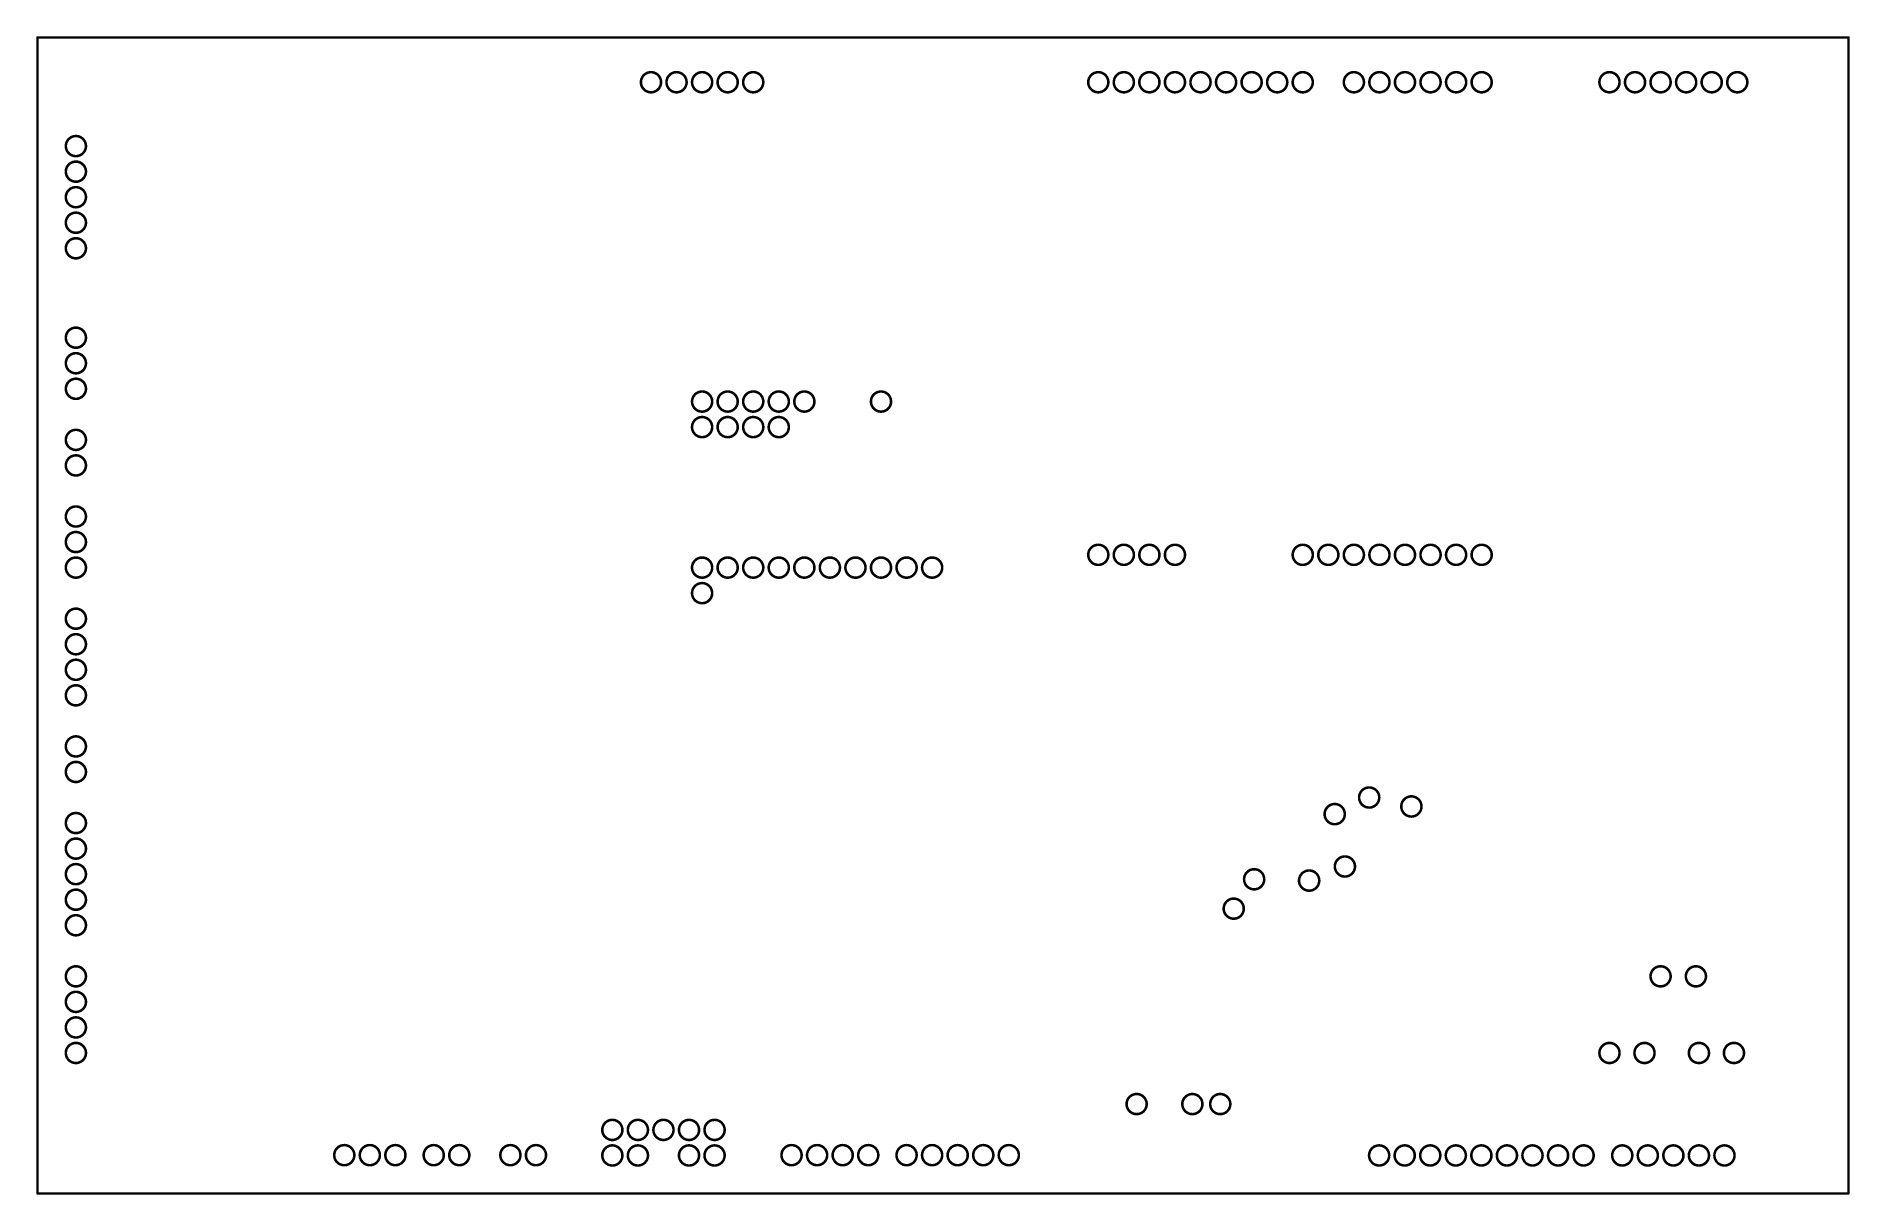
# Model space of a CAD drawing. Header units: millimetres. Extents: x 53 to 233, y 53 to 168.
import ezdxf

# ---------------------------------------------------------------- set-up
doc = ezdxf.new("R2010")
doc.units = ezdxf.units.MM
doc.layers.add('Mechanical3', color=76, linetype='Continuous')

msp = doc.modelspace()

# ---------------------------------------------------------------- linework, layer by layer
at = {"layer": 'Mechanical3', "const_width": 0.254}
for points in [[(53.34, 53.34), (53.34, 168.28)], [(53.34, 168.28), (233.3, 168.28)], [(233.3, 53.34), (233.3, 168.28)], [(53.34, 53.34), (233.3, 53.34)]]:
    msp.add_lwpolyline(points, dxfattribs=at)
at = {"layer": 'Mechanical3'}
for points, const_width in [([(53.28, 168.28, 1), (53.4, 168.28, 1)], 0.127), ([(53.28, 168.28, 1), (53.4, 168.28, 1)], 0.127), ([(233.24, 168.28, 1), (233.36, 168.28, 1)], 0.127), ([(233.24, 168.28, 1), (233.36, 168.28, 1)], 0.127), ([(115.3, 163.83, 1), (113.3, 163.83, 1)], 0.254), ([(117.84, 163.83, 1), (115.84, 163.83, 1)], 0.254), ([(120.38, 163.83, 1), (118.38, 163.83, 1)], 0.254), ([(122.92, 163.83, 1), (120.92, 163.83, 1)], 0.254), ([(125.46, 163.83, 1), (123.46, 163.83, 1)], 0.254), ([(159.75, 163.83, 1), (157.75, 163.83, 1)], 0.254), ([(162.29, 163.83, 1), (160.29, 163.83, 1)], 0.254), ([(164.83, 163.83, 1), (162.83, 163.83, 1)], 0.254), ([(167.37, 163.83, 1), (165.37, 163.83, 1)], 0.254), ([(169.91, 163.83, 1), (167.91, 163.83, 1)], 0.254), ([(172.45, 163.83, 1), (170.45, 163.83, 1)], 0.254), ([(174.99, 163.83, 1), (172.99, 163.83, 1)], 0.254), ([(177.53, 163.83, 1), (175.53, 163.83, 1)], 0.254), ([(180.07, 163.83, 1), (178.07, 163.83, 1)], 0.254), ([(185.15, 163.83, 1), (183.15, 163.83, 1)], 0.254), ([(187.69, 163.83, 1), (185.69, 163.83, 1)], 0.254), ([(190.23, 163.83, 1), (188.23, 163.83, 1)], 0.254), ([(192.77, 163.83, 1), (190.77, 163.83, 1)], 0.254), ([(195.31, 163.83, 1), (193.31, 163.83, 1)], 0.254), ([(197.85, 163.83, 1), (195.85, 163.83, 1)], 0.254), ([(210.55, 163.83, 1), (208.55, 163.83, 1)], 0.254), ([(213.09, 163.83, 1), (211.09, 163.83, 1)], 0.254), ([(215.63, 163.83, 1), (213.63, 163.83, 1)], 0.254), ([(218.17, 163.83, 1), (216.17, 163.83, 1)], 0.254), ([(220.71, 163.83, 1), (218.71, 163.83, 1)], 0.254), ([(223.25, 163.83, 1), (221.25, 163.83, 1)], 0.254), ([(113.24, 163.83, 1), (113.36, 163.83, 1)], 0.127), ([(115.24, 163.83, 1), (115.36, 163.83, 1)], 0.127), ([(115.78, 163.83, 1), (115.9, 163.83, 1)], 0.127), ([(117.78, 163.83, 1), (117.9, 163.83, 1)], 0.127), ([(118.32, 163.83, 1), (118.44, 163.83, 1)], 0.127), ([(120.32, 163.83, 1), (120.44, 163.83, 1)], 0.127), ([(120.86, 163.83, 1), (120.98, 163.83, 1)], 0.127), ([(122.86, 163.83, 1), (122.98, 163.83, 1)], 0.127), ([(123.4, 163.83, 1), (123.52, 163.83, 1)], 0.127), ([(125.4, 163.83, 1), (125.52, 163.83, 1)], 0.127), ([(157.69, 163.83, 1), (157.81, 163.83, 1)], 0.127), ([(159.69, 163.83, 1), (159.81, 163.83, 1)], 0.127), ([(160.23, 163.83, 1), (160.35, 163.83, 1)], 0.127), ([(162.23, 163.83, 1), (162.35, 163.83, 1)], 0.127), ([(162.77, 163.83, 1), (162.89, 163.83, 1)], 0.127), ([(164.77, 163.83, 1), (164.89, 163.83, 1)], 0.127), ([(165.31, 163.83, 1), (165.43, 163.83, 1)], 0.127), ([(167.31, 163.83, 1), (167.43, 163.83, 1)], 0.127), ([(167.85, 163.83, 1), (167.97, 163.83, 1)], 0.127), ([(169.85, 163.83, 1), (169.97, 163.83, 1)], 0.127), ([(170.39, 163.83, 1), (170.51, 163.83, 1)], 0.127), ([(172.39, 163.83, 1), (172.51, 163.83, 1)], 0.127), ([(172.93, 163.83, 1), (173.05, 163.83, 1)], 0.127), ([(174.93, 163.83, 1), (175.05, 163.83, 1)], 0.127), ([(175.47, 163.83, 1), (175.59, 163.83, 1)], 0.127), ([(177.47, 163.83, 1), (177.59, 163.83, 1)], 0.127), ([(178.01, 163.83, 1), (178.13, 163.83, 1)], 0.127), ([(180.01, 163.83, 1), (180.13, 163.83, 1)], 0.127), ([(183.09, 163.83, 1), (183.21, 163.83, 1)], 0.127), ([(185.09, 163.83, 1), (185.21, 163.83, 1)], 0.127), ([(185.63, 163.83, 1), (185.75, 163.83, 1)], 0.127), ([(187.63, 163.83, 1), (187.75, 163.83, 1)], 0.127), ([(188.17, 163.83, 1), (188.29, 163.83, 1)], 0.127), ([(190.17, 163.83, 1), (190.29, 163.83, 1)], 0.127), ([(190.71, 163.83, 1), (190.83, 163.83, 1)], 0.127), ([(192.71, 163.83, 1), (192.83, 163.83, 1)], 0.127), ([(193.25, 163.83, 1), (193.37, 163.83, 1)], 0.127), ([(195.25, 163.83, 1), (195.37, 163.83, 1)], 0.127), ([(195.79, 163.83, 1), (195.91, 163.83, 1)], 0.127), ([(197.79, 163.83, 1), (197.91, 163.83, 1)], 0.127), ([(208.49, 163.83, 1), (208.61, 163.83, 1)], 0.127), ([(210.49, 163.83, 1), (210.61, 163.83, 1)], 0.127), ([(211.03, 163.83, 1), (211.15, 163.83, 1)], 0.127), ([(213.03, 163.83, 1), (213.15, 163.83, 1)], 0.127), ([(213.57, 163.83, 1), (213.69, 163.83, 1)], 0.127), ([(215.57, 163.83, 1), (215.69, 163.83, 1)], 0.127), ([(216.11, 163.83, 1), (216.23, 163.83, 1)], 0.127), ([(218.11, 163.83, 1), (218.23, 163.83, 1)], 0.127), ([(218.65, 163.83, 1), (218.77, 163.83, 1)], 0.127), ([(220.65, 163.83, 1), (220.77, 163.83, 1)], 0.127), ([(221.19, 163.83, 1), (221.31, 163.83, 1)], 0.127), ([(223.19, 163.83, 1), (223.31, 163.83, 1)], 0.127), ([(58.15, 157.48, 1), (56.15, 157.48, 1)], 0.254), ([(56.09, 157.48, 1), (56.21, 157.48, 1)], 0.127), ([(58.09, 157.48, 1), (58.21, 157.48, 1)], 0.127), ([(58.15, 154.94, 1), (56.15, 154.94, 1)], 0.254), ([(56.09, 154.94, 1), (56.21, 154.94, 1)], 0.127), ([(58.09, 154.94, 1), (58.21, 154.94, 1)], 0.127), ([(58.15, 152.4, 1), (56.15, 152.4, 1)], 0.254), ([(56.09, 152.4, 1), (56.21, 152.4, 1)], 0.127), ([(58.09, 152.4, 1), (58.21, 152.4, 1)], 0.127), ([(58.15, 149.86, 1), (56.15, 149.86, 1)], 0.254), ([(56.09, 149.86, 1), (56.21, 149.86, 1)], 0.127), ([(58.09, 149.86, 1), (58.21, 149.86, 1)], 0.127), ([(58.15, 147.32, 1), (56.15, 147.32, 1)], 0.254), ([(56.09, 147.32, 1), (56.21, 147.32, 1)], 0.127), ([(58.09, 147.32, 1), (58.21, 147.32, 1)], 0.127), ([(58.15, 138.43, 1), (56.15, 138.43, 1)], 0.254), ([(56.09, 138.43, 1), (56.21, 138.43, 1)], 0.127), ([(58.15, 135.89, 1), (56.15, 135.89, 1)], 0.254), ([(58.09, 138.43, 1), (58.21, 138.43, 1)], 0.127), ([(56.09, 135.89, 1), (56.21, 135.89, 1)], 0.127), ([(58.09, 135.89, 1), (58.21, 135.89, 1)], 0.127), ([(58.15, 133.35, 1), (56.15, 133.35, 1)], 0.254), ([(56.09, 133.35, 1), (56.21, 133.35, 1)], 0.127), ([(58.09, 133.35, 1), (58.21, 133.35, 1)], 0.127), ([(120.38, 132.08, 1), (118.38, 132.08, 1)], 0.254), ([(118.32, 132.08, 1), (118.44, 132.08, 1)], 0.127), ([(120.32, 132.08, 1), (120.44, 132.08, 1)], 0.127), ([(122.92, 132.08, 1), (120.92, 132.08, 1)], 0.254), ([(120.86, 132.08, 1), (120.98, 132.08, 1)], 0.127), ([(122.86, 132.08, 1), (122.98, 132.08, 1)], 0.127), ([(125.46, 132.08, 1), (123.46, 132.08, 1)], 0.254), ([(123.4, 132.08, 1), (123.52, 132.08, 1)], 0.127), ([(125.4, 132.08, 1), (125.52, 132.08, 1)], 0.127), ([(128, 132.08, 1), (126, 132.08, 1)], 0.254), ([(125.94, 132.08, 1), (126.06, 132.08, 1)], 0.127), ([(127.94, 132.08, 1), (128.06, 132.08, 1)], 0.127), ([(130.54, 132.08, 1), (128.54, 132.08, 1)], 0.254), ([(128.48, 132.08, 1), (128.6, 132.08, 1)], 0.127), ([(130.48, 132.08, 1), (130.6, 132.08, 1)], 0.127), ([(138.16, 132.08, 1), (136.16, 132.08, 1)], 0.254), ([(136.1, 132.08, 1), (136.22, 132.08, 1)], 0.127), ([(138.1, 132.08, 1), (138.22, 132.08, 1)], 0.127), ([(120.38, 129.54, 1), (118.38, 129.54, 1)], 0.254), ([(122.92, 129.54, 1), (120.92, 129.54, 1)], 0.254), ([(125.46, 129.54, 1), (123.46, 129.54, 1)], 0.254), ([(128, 129.54, 1), (126, 129.54, 1)], 0.254), ([(58.15, 128.27, 1), (56.15, 128.27, 1)], 0.254), ([(56.09, 128.27, 1), (56.21, 128.27, 1)], 0.127), ([(58.09, 128.27, 1), (58.21, 128.27, 1)], 0.127), ([(118.32, 129.54, 1), (118.44, 129.54, 1)], 0.127), ([(120.32, 129.54, 1), (120.44, 129.54, 1)], 0.127), ([(120.86, 129.54, 1), (120.98, 129.54, 1)], 0.127), ([(122.86, 129.54, 1), (122.98, 129.54, 1)], 0.127), ([(123.4, 129.54, 1), (123.52, 129.54, 1)], 0.127), ([(125.4, 129.54, 1), (125.52, 129.54, 1)], 0.127), ([(125.94, 129.54, 1), (126.06, 129.54, 1)], 0.127), ([(127.94, 129.54, 1), (128.06, 129.54, 1)], 0.127), ([(58.15, 125.73, 1), (56.15, 125.73, 1)], 0.254), ([(56.09, 125.73, 1), (56.21, 125.73, 1)], 0.127), ([(58.09, 125.73, 1), (58.21, 125.73, 1)], 0.127), ([(58.15, 120.65, 1), (56.15, 120.65, 1)], 0.254), ([(56.09, 120.65, 1), (56.21, 120.65, 1)], 0.127), ([(58.09, 120.65, 1), (58.21, 120.65, 1)], 0.127), ([(58.15, 118.11, 1), (56.15, 118.11, 1)], 0.254), ([(56.09, 118.11, 1), (56.21, 118.11, 1)], 0.127), ([(58.09, 118.11, 1), (58.21, 118.11, 1)], 0.127), ([(159.75, 116.84, 1), (157.75, 116.84, 1)], 0.254), ([(162.29, 116.84, 1), (160.29, 116.84, 1)], 0.254), ([(164.83, 116.84, 1), (162.83, 116.84, 1)], 0.254), ([(167.37, 116.84, 1), (165.37, 116.84, 1)], 0.254), ([(180.07, 116.84, 1), (178.07, 116.84, 1)], 0.254), ([(182.61, 116.84, 1), (180.61, 116.84, 1)], 0.254), ([(185.15, 116.84, 1), (183.15, 116.84, 1)], 0.254), ([(187.69, 116.84, 1), (185.69, 116.84, 1)], 0.254), ([(190.23, 116.84, 1), (188.23, 116.84, 1)], 0.254), ([(192.77, 116.84, 1), (190.77, 116.84, 1)], 0.254), ([(195.31, 116.84, 1), (193.31, 116.84, 1)], 0.254), ([(197.85, 116.84, 1), (195.85, 116.84, 1)], 0.254), ([(58.15, 115.57, 1), (56.15, 115.57, 1)], 0.254), ([(56.09, 115.57, 1), (56.21, 115.57, 1)], 0.127), ([(58.09, 115.57, 1), (58.21, 115.57, 1)], 0.127), ([(120.38, 115.57, 1), (118.38, 115.57, 1)], 0.254), ([(118.32, 115.57, 1), (118.44, 115.57, 1)], 0.127), ([(120.32, 115.57, 1), (120.44, 115.57, 1)], 0.127), ([(122.92, 115.57, 1), (120.92, 115.57, 1)], 0.254), ([(120.86, 115.57, 1), (120.98, 115.57, 1)], 0.127), ([(122.86, 115.57, 1), (122.98, 115.57, 1)], 0.127), ([(125.46, 115.57, 1), (123.46, 115.57, 1)], 0.254), ([(123.4, 115.57, 1), (123.52, 115.57, 1)], 0.127), ([(125.4, 115.57, 1), (125.52, 115.57, 1)], 0.127), ([(128, 115.57, 1), (126, 115.57, 1)], 0.254), ([(125.94, 115.57, 1), (126.06, 115.57, 1)], 0.127), ([(127.94, 115.57, 1), (128.06, 115.57, 1)], 0.127), ([(130.54, 115.57, 1), (128.54, 115.57, 1)], 0.254), ([(128.48, 115.57, 1), (128.6, 115.57, 1)], 0.127), ([(130.48, 115.57, 1), (130.6, 115.57, 1)], 0.127), ([(133.08, 115.57, 1), (131.08, 115.57, 1)], 0.254), ([(131.02, 115.57, 1), (131.14, 115.57, 1)], 0.127), ([(133.02, 115.57, 1), (133.14, 115.57, 1)], 0.127), ([(135.62, 115.57, 1), (133.62, 115.57, 1)], 0.254), ([(133.56, 115.57, 1), (133.68, 115.57, 1)], 0.127), ([(135.56, 115.57, 1), (135.68, 115.57, 1)], 0.127), ([(138.16, 115.57, 1), (136.16, 115.57, 1)], 0.254), ([(136.1, 115.57, 1), (136.22, 115.57, 1)], 0.127), ([(138.1, 115.57, 1), (138.22, 115.57, 1)], 0.127), ([(140.7, 115.57, 1), (138.7, 115.57, 1)], 0.254), ([(138.64, 115.57, 1), (138.76, 115.57, 1)], 0.127), ([(140.64, 115.57, 1), (140.76, 115.57, 1)], 0.127), ([(143.24, 115.57, 1), (141.24, 115.57, 1)], 0.254), ([(141.18, 115.57, 1), (141.3, 115.57, 1)], 0.127), ([(143.18, 115.57, 1), (143.3, 115.57, 1)], 0.127), ([(157.69, 116.84, 1), (157.81, 116.84, 1)], 0.127), ([(159.69, 116.84, 1), (159.81, 116.84, 1)], 0.127), ([(160.23, 116.84, 1), (160.35, 116.84, 1)], 0.127), ([(162.23, 116.84, 1), (162.35, 116.84, 1)], 0.127), ([(162.77, 116.84, 1), (162.89, 116.84, 1)], 0.127), ([(164.77, 116.84, 1), (164.89, 116.84, 1)], 0.127), ([(165.31, 116.84, 1), (165.43, 116.84, 1)], 0.127), ([(167.31, 116.84, 1), (167.43, 116.84, 1)], 0.127), ([(178.01, 116.84, 1), (178.13, 116.84, 1)], 0.127), ([(180.01, 116.84, 1), (180.13, 116.84, 1)], 0.127), ([(180.55, 116.84, 1), (180.67, 116.84, 1)], 0.127), ([(182.55, 116.84, 1), (182.67, 116.84, 1)], 0.127), ([(183.09, 116.84, 1), (183.21, 116.84, 1)], 0.127), ([(185.09, 116.84, 1), (185.21, 116.84, 1)], 0.127), ([(185.63, 116.84, 1), (185.75, 116.84, 1)], 0.127), ([(187.63, 116.84, 1), (187.75, 116.84, 1)], 0.127), ([(188.17, 116.84, 1), (188.29, 116.84, 1)], 0.127), ([(190.17, 116.84, 1), (190.29, 116.84, 1)], 0.127), ([(190.71, 116.84, 1), (190.83, 116.84, 1)], 0.127), ([(192.71, 116.84, 1), (192.83, 116.84, 1)], 0.127), ([(193.25, 116.84, 1), (193.37, 116.84, 1)], 0.127), ([(195.25, 116.84, 1), (195.37, 116.84, 1)], 0.127), ([(195.79, 116.84, 1), (195.91, 116.84, 1)], 0.127), ([(197.79, 116.84, 1), (197.91, 116.84, 1)], 0.127), ([(120.38, 113.03, 1), (118.38, 113.03, 1)], 0.254), ([(118.32, 113.03, 1), (118.44, 113.03, 1)], 0.127), ([(120.32, 113.03, 1), (120.44, 113.03, 1)], 0.127), ([(58.15, 110.49, 1), (56.15, 110.49, 1)], 0.254), ([(56.09, 110.49, 1), (56.21, 110.49, 1)], 0.127), ([(58.09, 110.49, 1), (58.21, 110.49, 1)], 0.127), ([(58.15, 107.95, 1), (56.15, 107.95, 1)], 0.254), ([(56.09, 107.95, 1), (56.21, 107.95, 1)], 0.127), ([(58.15, 105.41, 1), (56.15, 105.41, 1)], 0.254), ([(58.09, 107.95, 1), (58.21, 107.95, 1)], 0.127), ([(56.09, 105.41, 1), (56.21, 105.41, 1)], 0.127), ([(58.09, 105.41, 1), (58.21, 105.41, 1)], 0.127), ([(58.15, 102.87, 1), (56.15, 102.87, 1)], 0.254), ([(56.09, 102.87, 1), (56.21, 102.87, 1)], 0.127), ([(58.09, 102.87, 1), (58.21, 102.87, 1)], 0.127), ([(58.15, 97.79, 1), (56.15, 97.79, 1)], 0.254), ([(56.09, 97.79, 1), (56.21, 97.79, 1)], 0.127), ([(58.09, 97.79, 1), (58.21, 97.79, 1)], 0.127), ([(58.15, 95.25, 1), (56.15, 95.25, 1)], 0.254), ([(56.09, 95.25, 1), (56.21, 95.25, 1)], 0.127), ([(58.09, 95.25, 1), (58.21, 95.25, 1)], 0.127), ([(186.67, 92.71, 1), (184.67, 92.71, 1)], 0.254), ([(183.25, 91.06, 1), (181.24, 91.06, 1)], 0.254), ([(184.61, 92.71, 1), (184.74, 92.71, 1)], 0.127), ([(186.61, 92.71, 1), (186.74, 92.71, 1)], 0.127), ([(190.87, 91.82, 1), (188.86, 91.82, 1)], 0.254), ([(188.8, 91.82, 1), (188.93, 91.82, 1)], 0.127), ([(190.8, 91.82, 1), (190.93, 91.82, 1)], 0.127), ([(58.15, 90.17, 1), (56.15, 90.17, 1)], 0.254), ([(56.09, 90.17, 1), (56.21, 90.17, 1)], 0.127), ([(58.09, 90.17, 1), (58.21, 90.17, 1)], 0.127), ([(181.18, 91.06, 1), (181.31, 91.06, 1)], 0.127), ([(183.18, 91.06, 1), (183.31, 91.06, 1)], 0.127), ([(58.15, 87.63, 1), (56.15, 87.63, 1)], 0.254), ([(56.09, 87.63, 1), (56.21, 87.63, 1)], 0.127), ([(58.09, 87.63, 1), (58.21, 87.63, 1)], 0.127), ([(184.26, 85.85, 1), (182.26, 85.85, 1)], 0.254), ([(58.15, 85.09, 1), (56.15, 85.09, 1)], 0.254), ([(56.09, 85.09, 1), (56.21, 85.09, 1)], 0.127), ([(58.09, 85.09, 1), (58.21, 85.09, 1)], 0.127), ([(175.24, 84.58, 1), (173.24, 84.58, 1)], 0.254), ([(173.18, 84.58, 1), (173.31, 84.58, 1)], 0.127), ([(175.18, 84.58, 1), (175.31, 84.58, 1)], 0.127), ([(180.71, 84.45, 1), (178.7, 84.45, 1)], 0.254), ([(182.2, 85.85, 1), (182.32, 85.85, 1)], 0.127), ([(184.2, 85.85, 1), (184.32, 85.85, 1)], 0.127), ([(58.15, 82.55, 1), (56.15, 82.55, 1)], 0.254), ([(178.64, 84.45, 1), (178.77, 84.45, 1)], 0.127), ([(180.64, 84.45, 1), (180.77, 84.45, 1)], 0.127), ([(56.09, 82.55, 1), (56.21, 82.55, 1)], 0.127), ([(58.15, 80.01, 1), (56.15, 80.01, 1)], 0.254), ([(58.09, 82.55, 1), (58.21, 82.55, 1)], 0.127), ([(173.21, 81.66, 1), (171.21, 81.66, 1)], 0.254), ([(171.15, 81.66, 1), (171.28, 81.66, 1)], 0.127), ([(173.15, 81.66, 1), (173.28, 81.66, 1)], 0.127), ([(56.09, 80.01, 1), (56.21, 80.01, 1)], 0.127), ([(58.09, 80.01, 1), (58.21, 80.01, 1)], 0.127), ([(58.15, 74.93, 1), (56.15, 74.93, 1)], 0.254), ([(215.63, 74.93, 1), (213.63, 74.93, 1)], 0.254), ([(219.14, 74.93, 1), (217.14, 74.93, 1)], 0.254), ([(56.09, 74.93, 1), (56.21, 74.93, 1)], 0.127), ([(58.09, 74.93, 1), (58.21, 74.93, 1)], 0.127), ([(213.57, 74.93, 1), (213.69, 74.93, 1)], 0.127), ([(215.57, 74.93, 1), (215.69, 74.93, 1)], 0.127), ([(217.07, 74.93, 1), (217.2, 74.93, 1)], 0.127), ([(219.07, 74.93, 1), (219.2, 74.93, 1)], 0.127), ([(58.15, 72.39, 1), (56.15, 72.39, 1)], 0.254), ([(56.09, 72.39, 1), (56.21, 72.39, 1)], 0.127), ([(58.09, 72.39, 1), (58.21, 72.39, 1)], 0.127), ([(58.15, 69.85, 1), (56.15, 69.85, 1)], 0.254), ([(56.09, 69.85, 1), (56.21, 69.85, 1)], 0.127), ([(58.09, 69.85, 1), (58.21, 69.85, 1)], 0.127), ([(58.15, 67.31, 1), (56.15, 67.31, 1)], 0.254), ([(56.09, 67.31, 1), (56.21, 67.31, 1)], 0.127), ([(58.09, 67.31, 1), (58.21, 67.31, 1)], 0.127), ([(210.55, 67.31, 1), (208.55, 67.31, 1)], 0.254), ([(208.49, 67.31, 1), (208.61, 67.31, 1)], 0.127), ([(210.49, 67.31, 1), (210.61, 67.31, 1)], 0.127), ([(214.03, 67.31, 1), (212.03, 67.31, 1)], 0.254), ([(211.97, 67.31, 1), (212.09, 67.31, 1)], 0.127), ([(213.97, 67.31, 1), (214.09, 67.31, 1)], 0.127), ([(219.44, 67.31, 1), (217.44, 67.31, 1)], 0.254), ([(217.38, 67.31, 1), (217.5, 67.31, 1)], 0.127), ([(219.38, 67.31, 1), (219.5, 67.31, 1)], 0.127), ([(222.92, 67.31, 1), (220.92, 67.31, 1)], 0.254), ([(220.86, 67.31, 1), (220.98, 67.31, 1)], 0.127), ([(222.86, 67.31, 1), (222.98, 67.31, 1)], 0.127), ([(163.56, 62.23, 1), (161.56, 62.23, 1)], 0.254), ([(169.1, 62.23, 1), (167.1, 62.23, 1)], 0.254), ([(171.87, 62.23, 1), (169.87, 62.23, 1)], 0.254), ([(161.5, 62.23, 1), (161.62, 62.23, 1)], 0.127), ([(163.5, 62.23, 1), (163.62, 62.23, 1)], 0.127), ([(167.03, 62.23, 1), (167.16, 62.23, 1)], 0.127), ([(169.03, 62.23, 1), (169.16, 62.23, 1)], 0.127), ([(169.8, 62.23, 1), (169.93, 62.23, 1)], 0.127), ([(171.8, 62.23, 1), (171.93, 62.23, 1)], 0.127), ([(111.46, 59.66, 1), (109.46, 59.66, 1)], 0.254), ([(109.4, 59.66, 1), (109.53, 59.66, 1)], 0.127), ([(111.4, 59.66, 1), (111.53, 59.66, 1)], 0.127), ([(114, 59.66, 1), (112, 59.66, 1)], 0.254), ([(111.94, 59.66, 1), (112.07, 59.66, 1)], 0.127), ([(113.94, 59.66, 1), (114.07, 59.66, 1)], 0.127), ([(116.54, 59.66, 1), (114.54, 59.66, 1)], 0.254), ([(114.48, 59.66, 1), (114.61, 59.66, 1)], 0.127), ([(116.48, 59.66, 1), (116.61, 59.66, 1)], 0.127), ([(119.08, 59.66, 1), (117.08, 59.66, 1)], 0.254), ([(117.02, 59.66, 1), (117.15, 59.66, 1)], 0.127), ([(119.02, 59.66, 1), (119.15, 59.66, 1)], 0.127), ([(121.62, 59.66, 1), (119.62, 59.66, 1)], 0.254), ([(119.56, 59.66, 1), (119.69, 59.66, 1)], 0.127), ([(121.56, 59.66, 1), (121.69, 59.66, 1)], 0.127), ([(84.82, 57.15, 1), (82.82, 57.15, 1)], 0.254), ([(87.36, 57.15, 1), (85.36, 57.15, 1)], 0.254), ([(89.9, 57.15, 1), (87.9, 57.15, 1)], 0.254), ([(93.71, 57.15, 1), (91.71, 57.15, 1)], 0.254), ([(96.25, 57.15, 1), (94.25, 57.15, 1)], 0.254), ([(101.33, 57.15, 1), (99.33, 57.15, 1)], 0.254), ([(103.87, 57.15, 1), (101.87, 57.15, 1)], 0.254), ([(111.46, 57.12, 1), (109.46, 57.12, 1)], 0.254), ([(114, 57.12, 1), (112, 57.12, 1)], 0.254), ([(119.08, 57.12, 1), (117.08, 57.12, 1)], 0.254), ([(121.62, 57.12, 1), (119.62, 57.12, 1)], 0.254), ([(129.27, 57.15, 1), (127.27, 57.15, 1)], 0.254), ([(131.81, 57.15, 1), (129.81, 57.15, 1)], 0.254), ([(134.35, 57.15, 1), (132.35, 57.15, 1)], 0.254), ([(136.89, 57.15, 1), (134.89, 57.15, 1)], 0.254), ([(140.7, 57.15, 1), (138.7, 57.15, 1)], 0.254), ([(143.24, 57.15, 1), (141.24, 57.15, 1)], 0.254), ([(145.78, 57.15, 1), (143.78, 57.15, 1)], 0.254), ([(148.32, 57.15, 1), (146.32, 57.15, 1)], 0.254), ([(150.86, 57.15, 1), (148.86, 57.15, 1)], 0.254), ([(187.66, 57.12, 1), (185.66, 57.12, 1)], 0.254), ([(190.2, 57.12, 1), (188.2, 57.12, 1)], 0.254), ([(192.74, 57.12, 1), (190.74, 57.12, 1)], 0.254), ([(195.28, 57.12, 1), (193.28, 57.12, 1)], 0.254), ([(197.82, 57.12, 1), (195.82, 57.12, 1)], 0.254), ([(200.36, 57.12, 1), (198.36, 57.12, 1)], 0.254), ([(202.9, 57.12, 1), (200.9, 57.12, 1)], 0.254), ([(205.44, 57.12, 1), (203.44, 57.12, 1)], 0.254), ([(207.98, 57.12, 1), (205.98, 57.12, 1)], 0.254), ([(211.82, 57.12, 1), (209.82, 57.12, 1)], 0.254), ([(214.36, 57.12, 1), (212.36, 57.12, 1)], 0.254), ([(216.9, 57.12, 1), (214.9, 57.12, 1)], 0.254), ([(219.44, 57.12, 1), (217.44, 57.12, 1)], 0.254), ([(221.98, 57.12, 1), (219.98, 57.12, 1)], 0.254), ([(82.76, 57.15, 1), (82.88, 57.15, 1)], 0.127), ([(84.76, 57.15, 1), (84.88, 57.15, 1)], 0.127), ([(85.3, 57.15, 1), (85.42, 57.15, 1)], 0.127), ([(87.3, 57.15, 1), (87.42, 57.15, 1)], 0.127), ([(87.84, 57.15, 1), (87.96, 57.15, 1)], 0.127), ([(89.84, 57.15, 1), (89.96, 57.15, 1)], 0.127), ([(91.65, 57.15, 1), (91.77, 57.15, 1)], 0.127), ([(93.65, 57.15, 1), (93.77, 57.15, 1)], 0.127), ([(94.19, 57.15, 1), (94.31, 57.15, 1)], 0.127), ([(96.19, 57.15, 1), (96.31, 57.15, 1)], 0.127), ([(99.27, 57.15, 1), (99.39, 57.15, 1)], 0.127), ([(101.27, 57.15, 1), (101.39, 57.15, 1)], 0.127), ([(101.81, 57.15, 1), (101.93, 57.15, 1)], 0.127), ([(103.81, 57.15, 1), (103.93, 57.15, 1)], 0.127), ([(109.4, 57.12, 1), (109.53, 57.12, 1)], 0.127), ([(111.4, 57.12, 1), (111.53, 57.12, 1)], 0.127), ([(111.94, 57.12, 1), (112.07, 57.12, 1)], 0.127), ([(113.94, 57.12, 1), (114.07, 57.12, 1)], 0.127), ([(117.02, 57.12, 1), (117.15, 57.12, 1)], 0.127), ([(119.02, 57.12, 1), (119.15, 57.12, 1)], 0.127), ([(119.56, 57.12, 1), (119.69, 57.12, 1)], 0.127), ([(121.56, 57.12, 1), (121.69, 57.12, 1)], 0.127), ([(127.21, 57.15, 1), (127.33, 57.15, 1)], 0.127), ([(129.21, 57.15, 1), (129.33, 57.15, 1)], 0.127), ([(129.75, 57.15, 1), (129.87, 57.15, 1)], 0.127), ([(131.75, 57.15, 1), (131.87, 57.15, 1)], 0.127), ([(132.29, 57.15, 1), (132.41, 57.15, 1)], 0.127), ([(134.29, 57.15, 1), (134.41, 57.15, 1)], 0.127), ([(134.83, 57.15, 1), (134.95, 57.15, 1)], 0.127), ([(136.83, 57.15, 1), (136.95, 57.15, 1)], 0.127), ([(138.64, 57.15, 1), (138.76, 57.15, 1)], 0.127), ([(140.64, 57.15, 1), (140.76, 57.15, 1)], 0.127), ([(141.18, 57.15, 1), (141.3, 57.15, 1)], 0.127), ([(143.18, 57.15, 1), (143.3, 57.15, 1)], 0.127), ([(143.72, 57.15, 1), (143.84, 57.15, 1)], 0.127), ([(145.72, 57.15, 1), (145.84, 57.15, 1)], 0.127), ([(146.26, 57.15, 1), (146.38, 57.15, 1)], 0.127), ([(148.26, 57.15, 1), (148.38, 57.15, 1)], 0.127), ([(148.8, 57.15, 1), (148.92, 57.15, 1)], 0.127), ([(150.8, 57.15, 1), (150.92, 57.15, 1)], 0.127), ([(185.6, 57.12, 1), (185.73, 57.12, 1)], 0.127), ([(187.6, 57.12, 1), (187.73, 57.12, 1)], 0.127), ([(188.14, 57.12, 1), (188.27, 57.12, 1)], 0.127), ([(190.14, 57.12, 1), (190.27, 57.12, 1)], 0.127), ([(190.68, 57.12, 1), (190.81, 57.12, 1)], 0.127), ([(192.68, 57.12, 1), (192.81, 57.12, 1)], 0.127), ([(193.22, 57.12, 1), (193.35, 57.12, 1)], 0.127), ([(195.22, 57.12, 1), (195.35, 57.12, 1)], 0.127), ([(195.76, 57.12, 1), (195.89, 57.12, 1)], 0.127), ([(197.76, 57.12, 1), (197.89, 57.12, 1)], 0.127), ([(198.3, 57.12, 1), (198.43, 57.12, 1)], 0.127), ([(200.3, 57.12, 1), (200.43, 57.12, 1)], 0.127), ([(200.84, 57.12, 1), (200.97, 57.12, 1)], 0.127), ([(202.84, 57.12, 1), (202.97, 57.12, 1)], 0.127), ([(203.38, 57.12, 1), (203.51, 57.12, 1)], 0.127), ([(205.38, 57.12, 1), (205.51, 57.12, 1)], 0.127), ([(205.92, 57.12, 1), (206.05, 57.12, 1)], 0.127), ([(207.92, 57.12, 1), (208.05, 57.12, 1)], 0.127), ([(209.76, 57.12, 1), (209.88, 57.12, 1)], 0.127), ([(211.76, 57.12, 1), (211.88, 57.12, 1)], 0.127), ([(212.3, 57.12, 1), (212.42, 57.12, 1)], 0.127), ([(214.3, 57.12, 1), (214.42, 57.12, 1)], 0.127), ([(214.84, 57.12, 1), (214.96, 57.12, 1)], 0.127), ([(216.84, 57.12, 1), (216.96, 57.12, 1)], 0.127), ([(217.38, 57.12, 1), (217.5, 57.12, 1)], 0.127), ([(219.38, 57.12, 1), (219.5, 57.12, 1)], 0.127), ([(219.92, 57.12, 1), (220.04, 57.12, 1)], 0.127), ([(221.92, 57.12, 1), (222.04, 57.12, 1)], 0.127), ([(53.28, 53.34, 1), (53.4, 53.34, 1)], 0.127), ([(53.28, 53.34, 1), (53.4, 53.34, 1)], 0.127), ([(233.24, 53.34, 1), (233.36, 53.34, 1)], 0.127), ([(233.24, 53.34, 1), (233.36, 53.34, 1)], 0.127)]:
    msp.add_lwpolyline(points, format="xyb", close=True, dxfattribs=dict(at, const_width=const_width))

doc.saveas('drawing.dxf')
